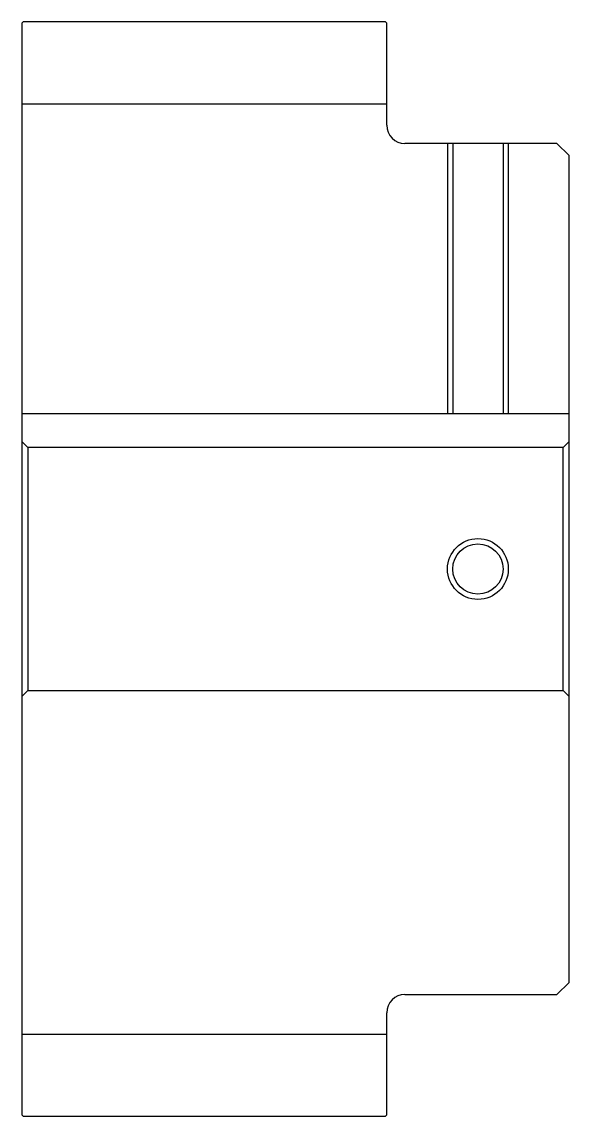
# Model space of a CAD drawing. Header units: metres. Extents: x 202 to 512, y 159 to 249.
# Drawn here: x 202.5 to 247.5, y 158.8 to 248.8 of the extents above.
import ezdxf

# ---------------------------------------------------------------- set-up
doc = ezdxf.new("R2010")
doc.units = ezdxf.units.M

msp = doc.modelspace()

# ---------------------------------------------------------------- linework, layer by layer
at = {"color": 4}
for p, q in [((202.5, 242), (232.5, 242)), ((202.5, 216.550003), (247.5, 216.550003)), ((247, 213.75), (247.5, 214.25)), ((203, 213.75), (203, 193.75)), ((247, 193.75), (247.5, 193.25)), ((202.5, 165.5), (232.5, 165.5))]:
    msp.add_line(p, q, dxfattribs=at)
for points in [[(232.5, 240.25), (232.5, 248.649994), (232.399994, 248.75), (202.600006, 248.75), (202.5, 248.649994), (202.5, 193.25)], [(234, 168.75), (246.5, 168.75), (247.5, 169.75), (247.5, 237.75), (246.5, 238.75), (234, 238.75)], [(237.5, 238.75), (237.5, 216.550003)], [(237.934998, 238.75), (237.934998, 216.550003)], [(242.065002, 238.75), (242.065002, 216.550003)], [(242.5, 238.75), (242.5, 216.550003)], [(202.5, 193.25), (203, 193.75), (247, 193.75), (247, 213.75), (203, 213.75), (202.5, 214.25)], [(202.5, 193.25), (202.5, 158.850006), (202.600006, 158.75), (232.399994, 158.75), (232.5, 158.850006), (232.5, 167.25)]]:
    msp.add_lwpolyline(points, dxfattribs=at)
at = {"color": 7}
msp.add_circle((240, 203.75), 2.5, dxfattribs=at)
at = {"color": 4}
msp.add_circle((240, 203.75), 2.065, dxfattribs=at)
for centre, start, end in [((234, 240.25), 180, 270), ((234, 167.25), 90, 180)]:
    msp.add_arc(centre, 1.5, start, end, dxfattribs=at)

doc.saveas('drawing.dxf')
